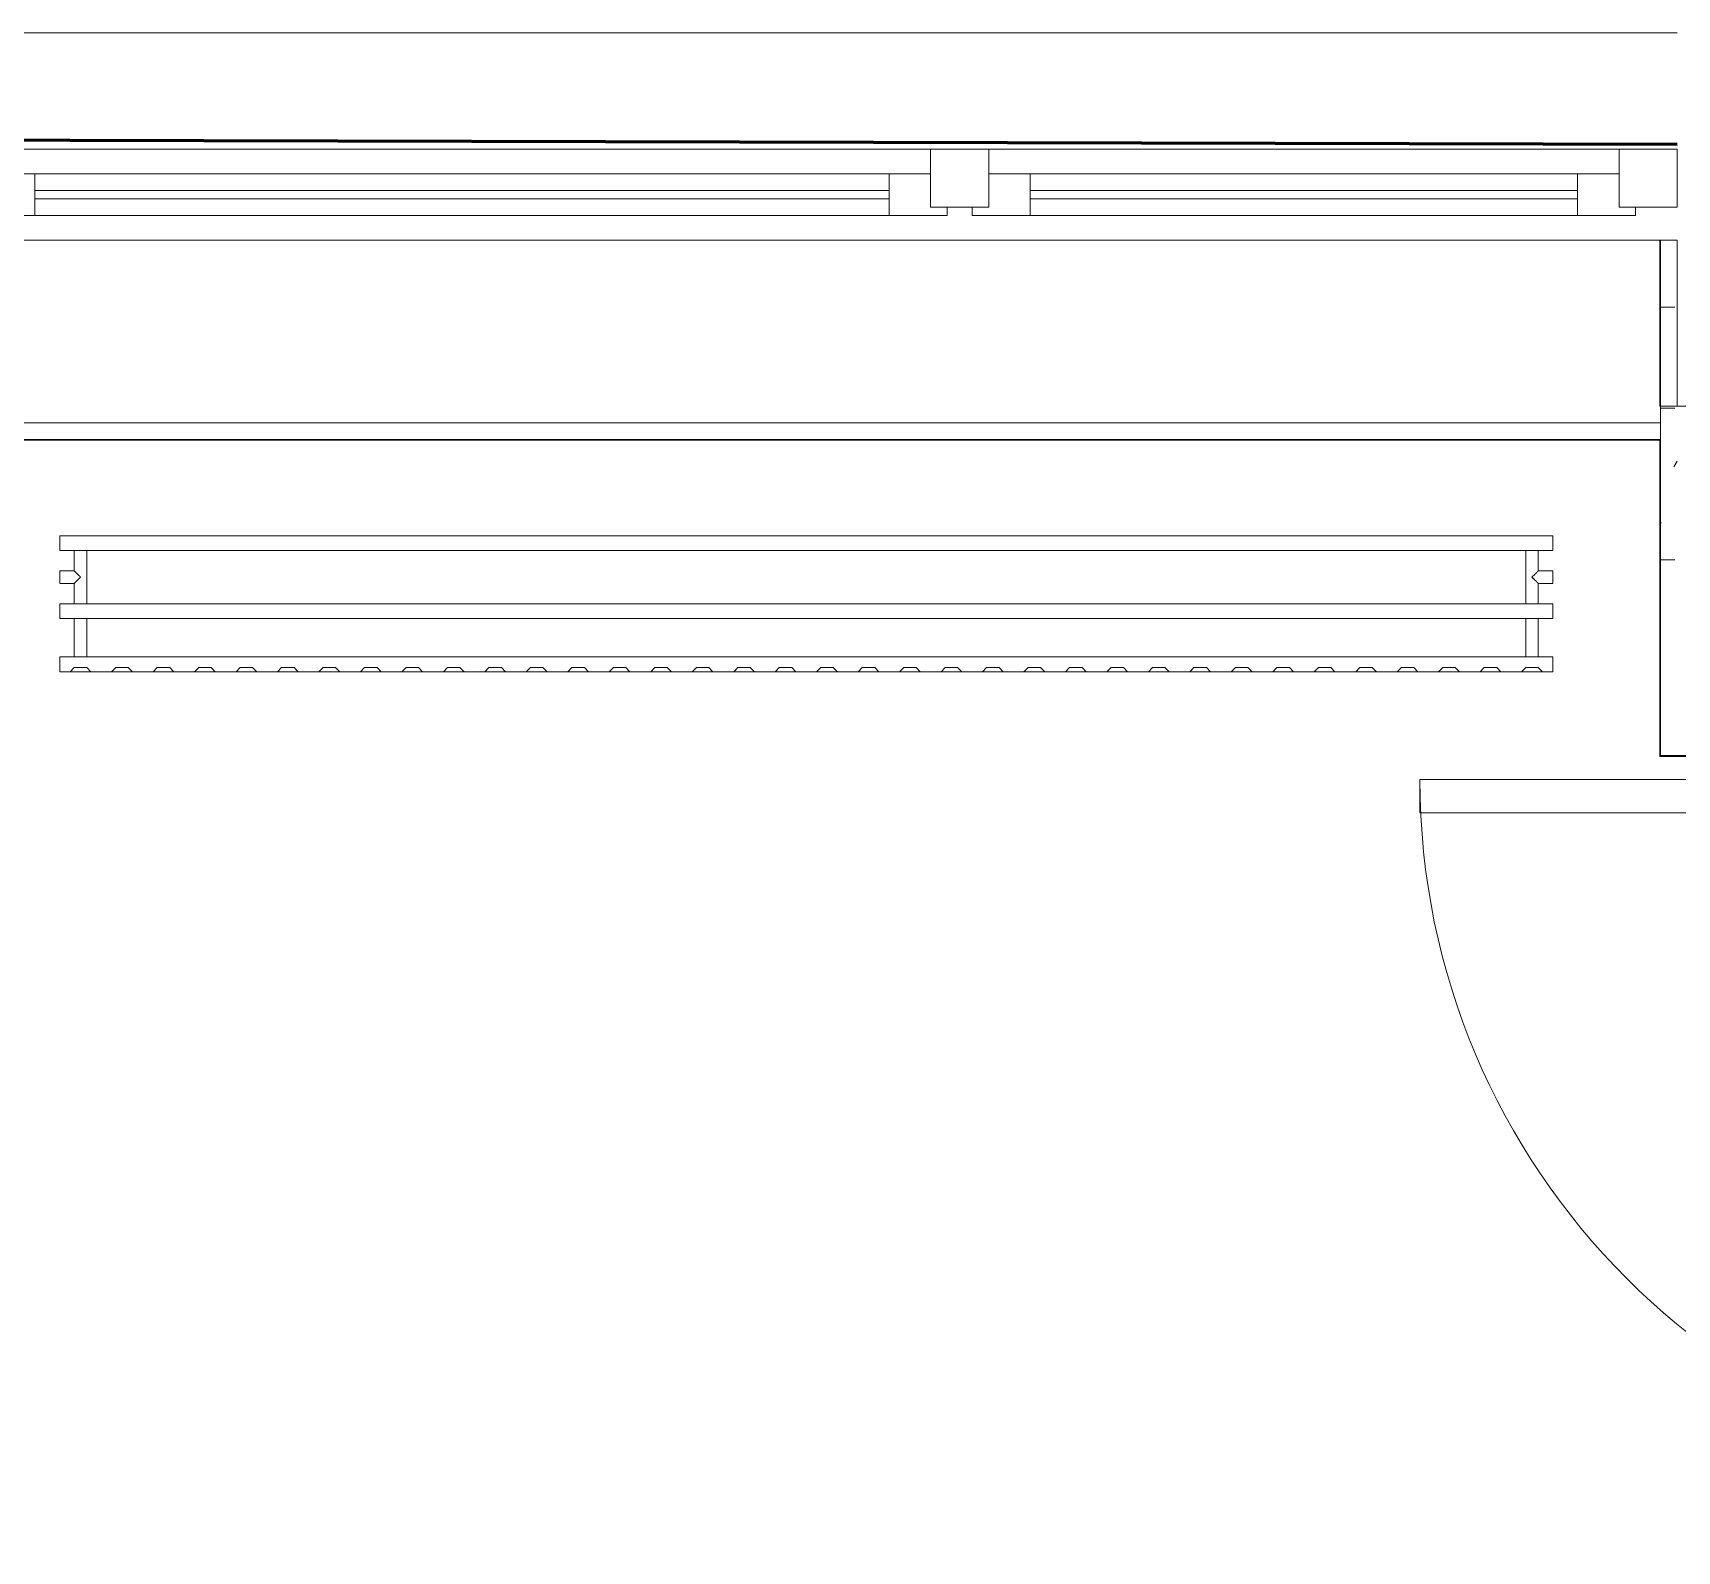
# Model space of a CAD drawing. Header units: millimetres. Extents: x -1113 to 415037, y -3642 to 28069.
# Drawn here: x 48942 to 50925, y 25384 to 27214 of the extents above; entities that cross this region are included whole.
import ezdxf

# ---------------------------------------------------------------- set-up
doc = ezdxf.new("R2010")
doc.units = ezdxf.units.MM
for name, color, linetype, lineweight in [('0) Стена 3.93м', 3, 'Continuous', 60), ('1) Окна 2.25м-', 6, 'Continuous', 60), ('A-DOOR-2', 7, 'Continuous', 5), ('A-DOOR-FRAM-2', 7, 'Continuous', 5), ('A-FLOR', 7, 'Continuous', 9), ('A-GLAZ', 7, 'Continuous', 9), ('A-GLAZ-1', 7, 'Continuous', 5), ('A-WALL', 7, 'Continuous', 5), ('I-WALL', 7, 'Continuous', 5)]:
    doc.layers.add(name, color=color, linetype=linetype, lineweight=lineweight)
for name, color, linetype, lineweight, true_color in [('A-DOOR-1', 7, 'Continuous', 5, 0xc0c0c0), ('A-DOOR-FRAM-1', 7, 'Continuous', 5, 0xc0c0c0), ('A-WALL-1', 9, 'Continuous', 5, 0x808080), ('A-WALL-FNSH-1', 9, 'Continuous', 5, 0x808080), ('M-EQPM-1', 7, 'Continuous', 9, 0xb2b2b2)]:
    doc.layers.add(name, color=color, linetype=linetype, lineweight=lineweight, true_color=true_color)
pattern_1 = [(0, (0, 0), (243.84, 60.96), [20.117, -162.763, 20.117, -162.763, -975.36]), (0, (0, 0), (243.84, 60.96), [-365.76, 20.117, -345.643, 20.117, -162.763, -426.72]), (0, (0, 0), (243.84, 60.96), [-914.4, 20.117, -101.803, 20.117, -284.683]), (120, (91.44, 30.48), (-174.71291, 180.691634), [20.117, -162.763, 20.117, -162.763, -975.36]), (120, (91.44, 30.48), (-174.71291, 180.691634), [-365.76, 20.117, -345.643, 20.117, -162.763, -426.72]), (120, (91.44, 30.48), (-174.71291, 180.691634), [-914.4, 20.117, -101.803, 20.117, -284.683]), (240, (121.92, 152.4), (-69.12709, -241.651634), [20.117, -162.763, 20.117, -162.763, -975.36]), (240, (121.92, 152.4), (-69.12709, -241.651634), [-365.76, 20.117, -345.643, 20.117, -162.763, -426.72]), (240, (121.92, 152.4), (-69.12709, -241.651634), [-914.4, 20.117, -101.803, 20.117, -284.683])]

# ---------------------------------------------------------------- blocks, each defined once
blk = doc.blocks.new('120_Окно_СКБ_2Ст - 120_Окно_СКБ_2Ст 2100х2400 _мал створка справа_-19092174-Объем проектирования 1 этажа')
at = {"layer": 'A-GLAZ'}
for p, q in [((-1050, -75), (-1050, -5)), ((-1050, -5), (-980, -5)), ((-980, -5), (-980, -75)), ((150, -75), (150, -5)), ((150, -5), (220, -5)), ((220, -5), (220, -75)), ((980, -75), (980, -5)), ((980, -5), (1050, -5)), ((1050, -5), (1050, -75)), ((150, -35), (-980, -35)), ((-980, -35), (-980, -75)), ((-930, -85), (-930, -35)), ((100, -85), (100, -35)), ((150, -75), (150, -35)), ((980, -35), (220, -35)), ((220, -35), (220, -75)), ((270, -85), (270, -35)), ((930, -85), (930, -35)), ((980, -75), (980, -35)), ((-980, -75), (-1050, -75)), ((-980, -75), (-1000, -75)), ((-1000, -75), (-1000, -85)), ((220, -75), (150, -75)), ((170, -75), (150, -75)), ((170, -85), (170, -75)), ((220, -75), (200, -75)), ((200, -75), (200, -85)), ((1050, -75), (980, -75)), ((1000, -75), (980, -75)), ((1000, -85), (1000, -75)), ((-1000, -85), (170, -85)), ((170, -85), (-1000, -85)), ((200, -85), (1000, -85)), ((1000, -85), (200, -85))]:
    blk.add_line(p, q, dxfattribs=at)
at = {"layer": 'A-GLAZ-1'}
for p, q in [((1050, -5), (-1050, -5)), ((-930, -55), (100, -55)), ((270, -55), (930, -55)), ((-1050, -75), (-1000, -75)), ((100, -65), (-930, -65)), ((170, -75), (200, -75)), ((930, -65), (270, -65)), ((1000, -75), (1050, -75))]:
    blk.add_line(p, q, dxfattribs=at)
blk = doc.blocks.new('110_Дверь_СКБ_1Ст_Внутренняя1 - Д-26л 950х2100 EIW30-32941023-Объем проектирования 1 этажа')
at = {"layer": 'A-DOOR-2'}
h = blk.add_hatch(dxfattribs=at)
h.set_pattern_fill('FP_33', color=256, style=0, pattern_type=2)
h.set_pattern_definition([(135, (1826.41, 164.685), (-14.14214, -14.14214), []), (225, (1826.41, 164.685), (14.14214, -14.14214), [])])
h.paths.add_polyline_path([(462.5, 100), (462.5, -100), (487.5, -100), (487.5, 100), (479.8, 100)])
at = {"layer": 'A-DOOR-FRAM-2'}
h = blk.add_hatch(dxfattribs=at)
h.set_pattern_fill('FP_34', color=256, style=0, pattern_type=2)
h.set_pattern_definition([(45, (-296.384, 164.685), (-14.1421, 14.1421), []), (135, (-296.384, 164.685), (-14.1421, -14.1421), [])])
h.paths.add_polyline_path([(-462.5, 100), (-462.5, -100), (-437.5, -100), (-437.5, 100), (-446.3, 100)])
at = {"layer": 'A-DOOR-1'}
for p, q in [((437.5, 950), (397.5, 950)), ((397.5, 950), (397.5, 100)), ((437.5, 100), (437.5, 950)), ((397.5, 100), (437.5, 100))]:
    blk.add_line(p, q, dxfattribs=at)
blk.add_arc((437.5, 100), 850, 90, 180, dxfattribs=at)
at = {"layer": 'A-DOOR-FRAM-1'}
for p, q in [((-422.5, 108), (-492.5, 108)), ((-492.5, 108), (-492.5, 100)), ((-492.5, 100), (-422.5, 100)), ((-437.5, 100), (-462.5, 100)), ((-462.5, 100), (-462.5, -100)), ((-412.5, 100), (-437.5, 100)), ((-437.5, 100), (-437.5, 20)), ((-437.5, -100), (-437.5, 100)), ((-422.5, 100), (-437.5, 100)), ((-437.5, 100), (-437.5, 99)), ((-422.5, 100), (-422.5, 108)), ((-422.5, 99), (-422.5, 100)), ((-412.5, 60), (-412.5, 100)), ((437.5, 100), (437.5, 60)), ((462.5, 100), (437.5, 100)), ((517.5, 108), (447.5, 108)), ((447.5, 108), (447.5, 100)), ((462.5, 100), (447.5, 100)), ((447.5, 100), (447.5, 99)), ((447.5, 100), (517.5, 100)), ((462.5, 20), (462.5, 100)), ((487.5, 100), (462.5, 100)), ((462.5, 100), (462.5, -100)), ((462.5, 99), (462.5, 100)), ((487.5, -100), (487.5, 100)), ((517.5, 100), (517.5, 108)), ((-437.5, 99), (-422.5, 99)), ((447.5, 99), (462.5, 99)), ((-402.5, 60), (-412.5, 60)), ((-402.5, 20), (-402.5, 60)), ((437.5, 60), (427.5, 60)), ((427.5, 60), (427.5, 20)), ((-437.5, 20), (-402.5, 20)), ((-422.5, 20), (-437.5, 20)), ((-437.5, 20), (-437.5, -100)), ((-422.5, -100), (-422.5, 20)), ((427.5, 20), (462.5, 20)), ((462.5, 20), (447.5, 20)), ((447.5, 20), (447.5, -100)), ((462.5, -100), (462.5, 20)), ((-422.5, -100), (-492.5, -100)), ((-492.5, -100), (-492.5, -108)), ((-492.5, -108), (-422.5, -108)), ((-462.5, -100), (-437.5, -100)), ((-437.5, -100), (-422.5, -100)), ((-422.5, -108), (-422.5, -100)), ((447.5, -100), (462.5, -100)), ((517.5, -100), (447.5, -100)), ((447.5, -100), (447.5, -108)), ((447.5, -108), (517.5, -108)), ((462.5, -100), (487.5, -100)), ((517.5, -108), (517.5, -100))]:
    blk.add_line(p, q, dxfattribs=at)
blk = doc.blocks.new('radiator_prado_classic_z_tip_30_po exemplyaru - Classic Z Тип 30-500-V247-Объем проектирования 1 этажа')
at = {"layer": 'M-EQPM-1'}
for p, q in [((0, 228), (0, 210)), ((1800, 228), (0, 228)), ((0, 210), (0, 228)), ((0, 228), (12.5, 228)), ((12.5, 228), (37.5, 228)), ((37.5, 228), (12.5, 228)), ((12.5, 228), (37.5, 228)), ((12.5, 228), (17.5, 223)), ((12.5, 228), (17.5, 223)), ((32.5, 223), (17.5, 223)), ((17.5, 223), (32.5, 223)), ((32.5, 223), (37.5, 228)), ((37.5, 228), (32.5, 223)), ((37.5, 228), (62.5, 228)), ((62.5, 228), (87.5, 228)), ((87.5, 228), (62.5, 228)), ((62.5, 228), (87.5, 228)), ((62.5, 228), (67.5, 223)), ((62.5, 228), (67.5, 223)), ((82.5, 223), (67.5, 223)), ((67.5, 223), (82.5, 223)), ((82.5, 223), (87.5, 228)), ((87.5, 228), (82.5, 223)), ((87.5, 228), (112.5, 228)), ((112.5, 228), (137.5, 228)), ((137.5, 228), (112.5, 228)), ((112.5, 228), (137.5, 228)), ((112.5, 228), (117.5, 223)), ((112.5, 228), (117.5, 223)), ((132.5, 223), (117.5, 223)), ((117.5, 223), (132.5, 223)), ((132.5, 223), (137.5, 228)), ((137.5, 228), (132.5, 223)), ((137.5, 228), (162.5, 228)), ((162.5, 228), (187.5, 228)), ((187.5, 228), (162.5, 228)), ((162.5, 228), (187.5, 228)), ((162.5, 228), (167.5, 223)), ((162.5, 228), (167.5, 223)), ((182.5, 223), (167.5, 223)), ((167.5, 223), (182.5, 223)), ((182.5, 223), (187.5, 228)), ((187.5, 228), (182.5, 223)), ((187.5, 228), (212.5, 228)), ((212.5, 228), (237.5, 228)), ((237.5, 228), (212.5, 228)), ((212.5, 228), (237.5, 228)), ((212.5, 228), (217.5, 223)), ((212.5, 228), (217.5, 223)), ((232.5, 223), (217.5, 223)), ((217.5, 223), (232.5, 223)), ((232.5, 223), (237.5, 228)), ((237.5, 228), (232.5, 223)), ((237.5, 228), (262.5, 228)), ((262.5, 228), (287.5, 228)), ((287.5, 228), (262.5, 228)), ((262.5, 228), (287.5, 228)), ((262.5, 228), (267.5, 223)), ((262.5, 228), (267.5, 223)), ((282.5, 223), (267.5, 223)), ((267.5, 223), (282.5, 223)), ((282.5, 223), (287.5, 228)), ((287.5, 228), (282.5, 223)), ((287.5, 228), (312.5, 228)), ((312.5, 228), (337.5, 228)), ((337.5, 228), (312.5, 228)), ((312.5, 228), (337.5, 228)), ((312.5, 228), (317.5, 223)), ((312.5, 228), (317.5, 223)), ((332.5, 223), (317.5, 223)), ((317.5, 223), (332.5, 223)), ((332.5, 223), (337.5, 228)), ((337.5, 228), (332.5, 223)), ((337.5, 228), (362.5, 228)), ((362.5, 228), (387.5, 228)), ((387.5, 228), (362.5, 228)), ((362.5, 228), (387.5, 228)), ((362.5, 228), (367.5, 223)), ((362.5, 228), (367.5, 223)), ((382.5, 223), (367.5, 223)), ((367.5, 223), (382.5, 223)), ((382.5, 223), (387.5, 228)), ((387.5, 228), (382.5, 223)), ((387.5, 228), (412.5, 228)), ((412.5, 228), (437.5, 228)), ((437.5, 228), (412.5, 228)), ((412.5, 228), (437.5, 228)), ((412.5, 228), (417.5, 223)), ((412.5, 228), (417.5, 223)), ((432.5, 223), (417.5, 223)), ((417.5, 223), (432.5, 223)), ((432.5, 223), (437.5, 228)), ((437.5, 228), (432.5, 223)), ((437.5, 228), (462.5, 228)), ((462.5, 228), (487.5, 228)), ((487.5, 228), (462.5, 228)), ((462.5, 228), (487.5, 228)), ((462.5, 228), (467.5, 223)), ((462.5, 228), (467.5, 223)), ((482.5, 223), (467.5, 223)), ((467.5, 223), (482.5, 223)), ((482.5, 223), (487.5, 228)), ((487.5, 228), (482.5, 223)), ((487.8, 228), (512.5, 228)), ((512.5, 228), (537.5, 228)), ((537.5, 228), (512.5, 228)), ((512.5, 228), (537.5, 228)), ((512.5, 228), (517.5, 223)), ((512.5, 228), (517.5, 223)), ((532.5, 223), (517.5, 223)), ((517.5, 223), (532.5, 223)), ((532.5, 223), (537.5, 228)), ((537.5, 228), (532.5, 223)), ((537.5, 228), (562.5, 228)), ((562.5, 228), (587.5, 228)), ((587.5, 228), (562.5, 228)), ((562.5, 228), (587.5, 228)), ((562.5, 228), (567.5, 223)), ((562.5, 228), (567.5, 223)), ((582.5, 223), (567.5, 223)), ((567.5, 223), (582.5, 223)), ((582.5, 223), (587.5, 228)), ((587.5, 228), (582.5, 223)), ((587.5, 228), (612.5, 228)), ((612.5, 228), (637.5, 228)), ((637.5, 228), (612.5, 228)), ((612.5, 228), (637.5, 228)), ((612.5, 228), (617.5, 223)), ((612.5, 228), (617.5, 223)), ((632.5, 223), (617.5, 223)), ((617.5, 223), (632.5, 223)), ((632.5, 223), (637.5, 228)), ((637.5, 228), (632.5, 223)), ((637.5, 228), (662.5, 228)), ((662.5, 228), (687.5, 228)), ((687.5, 228), (662.5, 228)), ((662.5, 228), (687.5, 228)), ((662.5, 228), (667.5, 223)), ((662.5, 228), (667.5, 223)), ((682.5, 223), (667.5, 223)), ((667.5, 223), (682.5, 223)), ((682.5, 223), (687.5, 228)), ((687.5, 228), (682.5, 223)), ((687.5, 228), (712.5, 228)), ((712.5, 228), (737.5, 228)), ((737.5, 228), (712.5, 228)), ((712.5, 228), (737.5, 228)), ((712.5, 228), (717.5, 223)), ((712.5, 228), (717.5, 223)), ((732.5, 223), (717.5, 223)), ((717.5, 223), (732.5, 223)), ((732.5, 223), (737.5, 228)), ((737.5, 228), (732.5, 223)), ((737.5, 228), (762.5, 228)), ((762.5, 228), (787.5, 228)), ((787.5, 228), (762.5, 228)), ((762.5, 228), (787.5, 228)), ((762.5, 228), (767.5, 223)), ((762.5, 228), (767.5, 223)), ((782.5, 223), (767.5, 223)), ((767.5, 223), (782.5, 223)), ((782.5, 223), (787.5, 228)), ((787.5, 228), (782.5, 223)), ((787.5, 228), (812.5, 228)), ((812.5, 228), (837.5, 228)), ((837.5, 228), (812.5, 228)), ((812.5, 228), (837.5, 228)), ((812.5, 228), (817.5, 223)), ((812.5, 228), (817.5, 223)), ((832.5, 223), (817.5, 223)), ((817.5, 223), (832.5, 223)), ((832.5, 223), (837.5, 228)), ((837.5, 228), (832.5, 223)), ((837.5, 228), (862.5, 228)), ((862.5, 228), (887.5, 228)), ((887.5, 228), (862.5, 228)), ((862.5, 228), (887.5, 228)), ((862.5, 228), (867.5, 223)), ((862.5, 228), (867.5, 223)), ((882.5, 223), (867.5, 223)), ((867.5, 223), (882.5, 223)), ((882.5, 223), (887.5, 228)), ((887.5, 228), (882.5, 223)), ((887.5, 228), (912.5, 228)), ((912.5, 228), (937.5, 228)), ((937.5, 228), (912.5, 228)), ((912.5, 228), (937.5, 228)), ((912.5, 228), (917.5, 223)), ((912.5, 228), (917.5, 223)), ((932.5, 223), (917.5, 223)), ((917.5, 223), (932.5, 223)), ((932.5, 223), (937.5, 228)), ((937.5, 228), (932.5, 223)), ((937.5, 228), (962.5, 228)), ((962.5, 228), (987.5, 228)), ((987.5, 228), (962.5, 228)), ((962.5, 228), (987.5, 228)), ((962.5, 228), (967.5, 223)), ((962.5, 228), (967.5, 223)), ((982.5, 223), (967.5, 223)), ((967.5, 223), (982.5, 223)), ((982.5, 223), (987.5, 228)), ((987.5, 228), (982.5, 223)), ((987.5, 228), (1012.5, 228)), ((1012.5, 228), (1037.5, 228)), ((1037.5, 228), (1012.5, 228)), ((1012.5, 228), (1037.5, 228)), ((1012.5, 228), (1017.5, 223)), ((1012.5, 228), (1017.5, 223)), ((1032.5, 223), (1017.5, 223)), ((1017.5, 223), (1032.5, 223)), ((1032.5, 223), (1037.5, 228)), ((1037.5, 228), (1032.5, 223)), ((1037.5, 228), (1062.5, 228)), ((1062.5, 228), (1087.5, 228)), ((1087.5, 228), (1062.5, 228)), ((1062.5, 228), (1087.5, 228)), ((1062.5, 228), (1067.5, 223)), ((1062.5, 228), (1067.5, 223)), ((1082.5, 223), (1067.5, 223)), ((1067.5, 223), (1082.5, 223)), ((1082.5, 223), (1087.5, 228)), ((1087.5, 228), (1082.5, 223)), ((1087.5, 228), (1112.5, 228)), ((1112.5, 228), (1137.5, 228)), ((1137.5, 228), (1112.5, 228)), ((1112.5, 228), (1137.5, 228)), ((1112.5, 228), (1117.5, 223)), ((1112.5, 228), (1117.5, 223)), ((1132.5, 223), (1117.5, 223)), ((1117.5, 223), (1132.5, 223)), ((1132.5, 223), (1137.5, 228)), ((1137.5, 228), (1132.5, 223)), ((1137.5, 228), (1162.5, 228)), ((1162.5, 228), (1187.5, 228)), ((1187.5, 228), (1162.5, 228)), ((1162.5, 228), (1187.5, 228)), ((1162.5, 228), (1167.5, 223)), ((1162.5, 228), (1167.5, 223)), ((1182.5, 223), (1167.5, 223)), ((1167.5, 223), (1182.5, 223)), ((1182.5, 223), (1187.5, 228)), ((1187.5, 228), (1182.5, 223)), ((1187.5, 228), (1212.5, 228)), ((1212.5, 228), (1237.5, 228)), ((1237.5, 228), (1212.5, 228)), ((1212.5, 228), (1237.5, 228)), ((1212.5, 228), (1217.5, 223)), ((1212.5, 228), (1217.5, 223)), ((1232.5, 223), (1217.5, 223)), ((1217.5, 223), (1232.5, 223)), ((1232.5, 223), (1237.5, 228)), ((1237.5, 228), (1232.5, 223)), ((1237.5, 228), (1262.5, 228)), ((1262.5, 228), (1287.5, 228)), ((1287.5, 228), (1262.5, 228)), ((1262.5, 228), (1287.5, 228)), ((1262.5, 228), (1267.5, 223)), ((1262.5, 228), (1267.5, 223)), ((1282.5, 223), (1267.5, 223)), ((1267.5, 223), (1282.5, 223)), ((1282.5, 223), (1287.5, 228)), ((1287.5, 228), (1282.5, 223)), ((1287.5, 228), (1312.5, 228)), ((1312.5, 228), (1337.5, 228)), ((1337.5, 228), (1312.5, 228)), ((1312.5, 228), (1337.5, 228)), ((1312.5, 228), (1317.5, 223)), ((1312.5, 228), (1317.5, 223)), ((1332.5, 223), (1317.5, 223)), ((1317.5, 223), (1332.5, 223)), ((1332.5, 223), (1337.5, 228)), ((1337.5, 228), (1332.5, 223)), ((1337.5, 228), (1362.5, 228)), ((1362.5, 228), (1387.5, 228)), ((1387.5, 228), (1362.5, 228)), ((1362.5, 228), (1387.5, 228)), ((1362.5, 228), (1367.5, 223)), ((1362.5, 228), (1367.5, 223)), ((1382.5, 223), (1367.5, 223)), ((1367.5, 223), (1382.5, 223)), ((1382.5, 223), (1387.5, 228)), ((1387.5, 228), (1382.5, 223)), ((1387.5, 228), (1412.5, 228)), ((1412.5, 228), (1437.5, 228)), ((1437.5, 228), (1412.5, 228)), ((1412.5, 228), (1437.5, 228)), ((1412.5, 228), (1417.5, 223)), ((1412.5, 228), (1417.5, 223)), ((1432.5, 223), (1417.5, 223)), ((1417.5, 223), (1432.5, 223)), ((1432.5, 223), (1437.5, 228)), ((1437.5, 228), (1432.5, 223)), ((1437.5, 228), (1462.5, 228)), ((1462.5, 228), (1487.5, 228)), ((1487.5, 228), (1462.5, 228)), ((1462.5, 228), (1487.5, 228)), ((1462.5, 228), (1467.5, 223)), ((1462.5, 228), (1467.5, 223)), ((1482.5, 223), (1467.5, 223)), ((1467.5, 223), (1482.5, 223)), ((1482.5, 223), (1487.5, 228)), ((1487.5, 228), (1482.5, 223)), ((1487.5, 228), (1512.5, 228)), ((1512.5, 228), (1537.5, 228)), ((1537.5, 228), (1512.5, 228)), ((1512.5, 228), (1537.5, 228)), ((1512.5, 228), (1517.5, 223)), ((1512.5, 228), (1517.5, 223)), ((1532.5, 223), (1517.5, 223)), ((1517.5, 223), (1532.5, 223)), ((1532.5, 223), (1537.5, 228)), ((1537.5, 228), (1532.5, 223)), ((1537.5, 228), (1562.5, 228)), ((1562.5, 228), (1587.5, 228)), ((1587.5, 228), (1562.5, 228)), ((1562.5, 228), (1587.5, 228)), ((1562.5, 228), (1567.5, 223)), ((1562.5, 228), (1567.5, 223)), ((1582.5, 223), (1567.5, 223)), ((1567.5, 223), (1582.5, 223)), ((1582.5, 223), (1587.5, 228)), ((1587.5, 228), (1582.5, 223)), ((1587.5, 228), (1612.5, 228)), ((1612.5, 228), (1637.5, 228)), ((1637.5, 228), (1612.5, 228)), ((1612.5, 228), (1637.5, 228)), ((1612.5, 228), (1617.5, 223)), ((1612.5, 228), (1617.5, 223)), ((1632.5, 223), (1617.5, 223)), ((1617.5, 223), (1632.5, 223)), ((1632.5, 223), (1637.5, 228)), ((1637.5, 228), (1632.5, 223)), ((1637.5, 228), (1662.5, 228)), ((1662.5, 228), (1687.5, 228)), ((1687.5, 228), (1662.5, 228)), ((1662.5, 228), (1687.5, 228)), ((1662.5, 228), (1667.5, 223)), ((1662.5, 228), (1667.5, 223)), ((1682.5, 223), (1667.5, 223)), ((1667.5, 223), (1682.5, 223)), ((1682.5, 223), (1687.5, 228)), ((1687.5, 228), (1682.5, 223)), ((1687.5, 228), (1712.5, 228)), ((1712.5, 228), (1737.5, 228)), ((1737.5, 228), (1712.5, 228)), ((1712.5, 228), (1737.5, 228)), ((1712.5, 228), (1717.5, 223)), ((1712.5, 228), (1717.5, 223)), ((1732.5, 223), (1717.5, 223)), ((1717.5, 223), (1732.5, 223)), ((1732.5, 223), (1737.5, 228)), ((1737.5, 228), (1732.5, 223)), ((1737.5, 228), (1762.5, 228)), ((1762.5, 228), (1787.5, 228)), ((1787.5, 228), (1762.5, 228)), ((1762.5, 228), (1787.5, 228)), ((1762.5, 228), (1767.5, 223)), ((1762.5, 228), (1767.5, 223)), ((1782.5, 223), (1767.5, 223)), ((1767.5, 223), (1782.5, 223)), ((1782.5, 223), (1787.5, 228)), ((1787.5, 228), (1782.5, 223)), ((1787.5, 228), (1800, 228)), ((1800, 210), (1800, 228)), ((1800, 228), (1800, 210)), ((0, 210), (1800, 210)), ((17.8, 210), (0, 210)), ((17.5, 210), (17.5, 164)), ((17.5, 210), (17.5, 164)), ((17.8, 210), (17.5, 210)), ((17.5, 210), (17.8, 210)), ((17.8, 210), (17.5, 210)), ((17.5, 210), (32.5, 210)), ((32.2, 210), (17.8, 210)), ((17.8, 210), (32.2, 210)), ((32.2, 210), (17.8, 210)), ((32.5, 210), (32.2, 210)), ((32.2, 210), (32.5, 210)), ((32.5, 210), (32.2, 210)), ((1767.8, 210), (32.2, 210)), ((32.5, 164), (32.5, 210)), ((32.5, 164), (32.5, 210)), ((1767.5, 210), (1767.5, 164)), ((1767.5, 210), (1767.5, 164)), ((1767.8, 210), (1767.5, 210)), ((1767.5, 210), (1782.5, 210)), ((1767.8, 210), (1767.5, 210)), ((1767.5, 210), (1767.8, 210)), ((1776.9, 210), (1767.8, 210)), ((1776.9, 210), (1767.8, 210)), ((1767.8, 210), (1776.9, 210)), ((1777.2, 210), (1776.9, 210)), ((1777.2, 210), (1776.9, 210)), ((1776.9, 210), (1777.2, 210)), ((1782.2, 210), (1777.2, 210)), ((1782.2, 210), (1777.2, 210)), ((1777.2, 210), (1782.2, 210)), ((1782.5, 210), (1782.2, 210)), ((1782.5, 210), (1782.2, 210)), ((1782.2, 210), (1782.5, 210)), ((1800, 210), (1782.2, 210)), ((1782.5, 164), (1782.5, 210)), ((1782.5, 164), (1782.5, 210)), ((1800, 164), (0, 164)), ((0, 164), (0, 146)), ((0, 146), (0, 164)), ((0, 164), (17.8, 164)), ((17.8, 164), (17.5, 164)), ((17.5, 164), (17.8, 164)), ((17.8, 164), (17.5, 164)), ((17.5, 164), (32.5, 164)), ((32.2, 164), (17.8, 164)), ((17.8, 164), (32.2, 164)), ((32.2, 164), (17.8, 164)), ((32.5, 164), (32.2, 164)), ((32.2, 164), (32.5, 164)), ((32.5, 164), (32.2, 164)), ((32.2, 164), (1767.8, 164)), ((1767.8, 164), (1767.5, 164)), ((1767.5, 164), (1782.5, 164)), ((1767.8, 164), (1767.5, 164)), ((1767.5, 164), (1767.8, 164)), ((1782.2, 164), (1767.8, 164)), ((1782.2, 164), (1767.8, 164)), ((1767.8, 164), (1782.2, 164)), ((1782.5, 164), (1782.2, 164)), ((1782.5, 164), (1782.2, 164)), ((1782.2, 164), (1782.5, 164)), ((1782.2, 164), (1800, 164)), ((1800, 146), (1800, 164)), ((1800, 164), (1800, 146)), ((0, 146), (1800, 146)), ((18.5, 146), (0, 146)), ((17.5, 146), (17.5, 121.5)), ((17.5, 146), (17.5, 121.5)), ((17.5, 146), (18.5, 146)), ((18.5, 146), (17.5, 146)), ((17.5, 146), (18.5, 146)), ((32.5, 146), (17.5, 146)), ((18.5, 146), (32.2, 146)), ((32.2, 146), (18.5, 146)), ((18.5, 146), (32.2, 146)), ((32.2, 146), (32.5, 146)), ((32.5, 146), (32.2, 146)), ((32.2, 146), (32.5, 146)), ((1767.8, 146), (32.2, 146)), ((32.5, 82), (32.5, 146)), ((32.5, 82), (32.5, 146)), ((1767.5, 146), (1767.5, 82)), ((1767.5, 146), (1767.5, 82)), ((1767.5, 146), (1767.8, 146)), ((1782.5, 146), (1767.5, 146)), ((1767.5, 146), (1767.8, 146)), ((1767.8, 146), (1767.5, 146)), ((1767.8, 146), (1776.9, 146)), ((1767.8, 146), (1776.9, 146)), ((1776.9, 146), (1767.8, 146)), ((1776.9, 146), (1777.2, 146)), ((1776.9, 146), (1777.2, 146)), ((1777.2, 146), (1776.9, 146)), ((1777.2, 146), (1781.5, 146)), ((1777.2, 146), (1781.5, 146)), ((1781.5, 146), (1777.2, 146)), ((1781.5, 146), (1782.5, 146)), ((1781.5, 146), (1782.5, 146)), ((1782.5, 146), (1781.5, 146)), ((1800, 146), (1781.5, 146)), ((1782.5, 121.5), (1782.5, 146)), ((1782.5, 121.5), (1782.5, 146)), ((17.5, 121.5), (0, 121.5)), ((17.5, 121.5), (0, 121.5)), ((0, 121.5), (0, 120.5)), ((0, 106.5), (0, 121.5)), ((0, 120.5), (0, 107.5)), ((0, 120.5), (0, 119.3)), ((0, 114), (0, 120.5)), ((0, 120.5), (0, 120.5)), ((0, 119.3), (0, 117.8)), ((1800, 121.5), (1782.5, 121.5)), ((1800, 121.5), (1782.5, 121.5)), ((1800, 121.5), (1800, 106.5)), ((1800, 120.5), (1800, 121.5)), ((1800, 121.5), (1800, 120.5)), ((1800, 120.5), (1800, 121.5)), ((1800, 107.5), (1800, 120.5)), ((1800, 120.5), (1800, 107.5)), ((1800, 107.5), (1800, 120.5)), ((0, 117.8), (0, 114)), ((0, 114), (0, 110.3)), ((0, 107.5), (0, 114)), ((0, 110.3), (0, 108.7)), ((0, 108.7), (0, 107.5)), ((0, 107.5), (0, 106.5)), ((0, 107.5), (0, 107.5)), ((0, 106.5), (17.5, 106.5)), ((0, 106.5), (17.5, 106.5)), ((17.5, 106.5), (17.5, 82)), ((17.5, 106.5), (17.5, 82)), ((1782.5, 82), (1782.5, 106.5)), ((1782.5, 106.5), (1800, 106.5)), ((1782.5, 82), (1782.5, 106.5)), ((1782.5, 106.5), (1800, 106.5)), ((1800, 106.5), (1800, 107.5)), ((1800, 107.5), (1800, 106.5)), ((1800, 106.5), (1800, 107.5)), ((1800, 82), (0, 82)), ((0, 82), (0, 64)), ((0, 64), (0, 82)), ((0, 82), (18.5, 82)), ((18.5, 82), (17.5, 82)), ((17.5, 82), (18.5, 82)), ((18.5, 82), (17.5, 82)), ((17.5, 82), (32.5, 82)), ((32.2, 82), (18.5, 82)), ((18.5, 82), (32.2, 82)), ((32.2, 82), (18.5, 82)), ((32.5, 82), (32.2, 82)), ((32.2, 82), (32.5, 82)), ((32.5, 82), (32.2, 82)), ((32.2, 82), (1767.8, 82)), ((1767.8, 82), (1767.5, 82)), ((1767.5, 82), (1782.5, 82)), ((1767.8, 82), (1767.5, 82)), ((1767.5, 82), (1767.8, 82)), ((1776.9, 82), (1767.8, 82)), ((1776.9, 82), (1767.8, 82)), ((1767.8, 82), (1776.9, 82)), ((1777.2, 82), (1776.9, 82)), ((1777.2, 82), (1776.9, 82)), ((1776.9, 82), (1777.2, 82)), ((1781.5, 82), (1777.2, 82)), ((1781.5, 82), (1777.2, 82)), ((1777.2, 82), (1781.5, 82)), ((1782.5, 82), (1781.5, 82)), ((1782.5, 82), (1781.5, 82)), ((1781.5, 82), (1782.5, 82)), ((1781.5, 82), (1800, 82)), ((1800, 64), (1800, 82)), ((1800, 82), (1800, 64)), ((1800, 64), (0, 64)), ((0, 64), (1800, 64))]:
    blk.add_line(p, q, dxfattribs=at)
for points, knots in [([(18.5, 120.5), (18.4, 120.6), (18.3, 120.7), (18.1, 120.9), (17.9, 121.1), (17.8, 121.2), (17.7, 121.3), (17.5, 121.5), (17.5, 121.5), (17.5, 121.5)], [0.7142857, 0.7142857, 0.7142857, 0.7142857, 0.75, 0.7857143, 0.8214286, 0.8571429, 0.8928571, 0.9285714, 1, 1, 1, 1]), ([(17.5, 121.5), (17.5, 121.5), (17.5, 121.5), (17.7, 121.3), (17.8, 121.2), (17.9, 121.1), (18.1, 120.9), (18.3, 120.7), (18.4, 120.6), (18.5, 120.5)], [0, 0, 0, 0, 0.0714286, 0.1071429, 0.1428571, 0.1785714, 0.2142857, 0.25, 0.2857143, 0.2857143, 0.2857143, 0.2857143]), ([(17.5, 121.5), (17.5, 121.5), (17.5, 121.5), (17.7, 121.3), (17.8, 121.2), (17.9, 121.1), (18.1, 120.9), (18.3, 120.7), (18.4, 120.6), (18.5, 120.5)], [0, 0, 0, 0, 0.0714286, 0.1071429, 0.1428571, 0.1785714, 0.2142857, 0.25, 0.2857143, 0.2857143, 0.2857143, 0.2857143]), ([(25, 114), (24.5, 114.5), (23.6, 115.4), (22.4, 116.6), (21.6, 117.4), (21.1, 117.9), (20.8, 118.2), (20.5, 118.5), (20.2, 118.8), (19.8, 119.1), (19.6, 119.4), (19.3, 119.7), (19, 120), (18.7, 120.3), (18.5, 120.5), (18.3, 120.7), (18.1, 120.9), (17.9, 121.1), (17.8, 121.2), (17.7, 121.3), (17.5, 121.5), (17.5, 121.5), (17.5, 121.5)], [0, 0, 0, 0, 0.142857, 0.285714, 0.357143, 0.392857, 0.428571, 0.464286, 0.5, 0.535714, 0.571429, 0.607143, 0.642857, 0.678571, 0.714286, 0.75, 0.785714, 0.821429, 0.857143, 0.892857, 0.928571, 1, 1, 1, 1]), ([(22.1, 116.9), (21.9, 117.1), (21.6, 117.4), (21.1, 117.9), (20.8, 118.2), (20.5, 118.5), (20.2, 118.8), (19.9, 119.2), (19.7, 119.3), (19.6, 119.4)], [0.2857143, 0.2857143, 0.2857143, 0.2857143, 0.3571429, 0.3928571, 0.4285714, 0.4642857, 0.5, 0.5357143, 0.5714286, 0.5714286, 0.5714286, 0.5714286]), ([(19.6, 119.4), (19.7, 119.3), (19.9, 119.2), (20.3, 118.7), (20.7, 118.3), (21.1, 117.9), (21.6, 117.4), (21.9, 117.1), (22.1, 116.9)], [0.4285714, 0.4285714, 0.4285714, 0.4285714, 0.4642857, 0.5, 0.5714286, 0.6071429, 0.6428571, 0.7142857, 0.7142857, 0.7142857, 0.7142857]), ([(19.6, 119.4), (19.7, 119.3), (19.8, 119.1), (20.3, 118.7), (20.7, 118.3), (21.1, 117.9), (21.6, 117.4), (21.9, 117.1), (22.1, 116.9)], [0.4285714, 0.4285714, 0.4285714, 0.4285714, 0.4642857, 0.5, 0.5714286, 0.6071429, 0.6428571, 0.7142857, 0.7142857, 0.7142857, 0.7142857]), ([(1775, 114), (1775.5, 114.5), (1776.4, 115.4), (1777.6, 116.6), (1778.4, 117.4), (1778.9, 117.9), (1779.2, 118.2), (1779.5, 118.5), (1779.8, 118.8), (1780.1, 119.2), (1780.4, 119.4), (1780.7, 119.7), (1781, 120), (1781.3, 120.3), (1781.5, 120.5), (1781.7, 120.7), (1781.9, 120.9), (1782.1, 121.1), (1782.2, 121.2), (1782.3, 121.3), (1782.5, 121.5), (1782.5, 121.5), (1782.5, 121.5)], [0, 0, 0, 0, 0.142857, 0.285714, 0.357143, 0.392857, 0.428571, 0.464286, 0.5, 0.535714, 0.571429, 0.607143, 0.642857, 0.678571, 0.714286, 0.75, 0.785714, 0.821429, 0.857143, 0.892857, 0.928571, 1, 1, 1, 1]), ([(1780.4, 119.4), (1780.3, 119.3), (1780.1, 119.2), (1779.7, 118.7), (1779.3, 118.3), (1778.9, 117.9), (1778.4, 117.4), (1778.1, 117.1), (1777.9, 116.9)], [0.4285714, 0.4285714, 0.4285714, 0.4285714, 0.4642857, 0.5, 0.5714286, 0.6071429, 0.6428571, 0.7142857, 0.7142857, 0.7142857, 0.7142857]), ([(1777.9, 116.9), (1778.1, 117.1), (1778.4, 117.4), (1778.9, 117.9), (1779.2, 118.2), (1779.5, 118.5), (1779.8, 118.8), (1780.1, 119.2), (1780.3, 119.3), (1780.4, 119.4)], [0.2857143, 0.2857143, 0.2857143, 0.2857143, 0.3571429, 0.3928571, 0.4285714, 0.4642857, 0.5, 0.5357143, 0.5714286, 0.5714286, 0.5714286, 0.5714286]), ([(1780.4, 119.4), (1780.3, 119.3), (1780.1, 119.2), (1779.7, 118.7), (1779.4, 118.4), (1779.2, 118.2)], [0.4285714, 0.4285714, 0.4285714, 0.4285714, 0.4642857, 0.5, 0.5714286, 0.5714286, 0.5714286, 0.5714286]), ([(1782.5, 121.5), (1782.5, 121.5), (1782.5, 121.5), (1782.3, 121.3), (1782.2, 121.2), (1782.1, 121.1), (1781.9, 120.9), (1781.7, 120.7), (1781.6, 120.6), (1781.5, 120.5)], [0, 0, 0, 0, 0.0714286, 0.1071429, 0.1428571, 0.1785714, 0.2142857, 0.25, 0.2857143, 0.2857143, 0.2857143, 0.2857143]), ([(1782.5, 121.5), (1782.5, 121.5), (1782.5, 121.5), (1782.3, 121.3), (1782.2, 121.2), (1782.1, 121.1), (1781.9, 120.9), (1781.7, 120.7), (1781.6, 120.6), (1781.5, 120.5)], [0, 0, 0, 0, 0.0714286, 0.1071429, 0.1428571, 0.1785714, 0.2142857, 0.25, 0.2857143, 0.2857143, 0.2857143, 0.2857143]), ([(1781.5, 120.5), (1781.6, 120.6), (1781.7, 120.7), (1781.9, 120.9), (1782.1, 121.1), (1782.2, 121.2), (1782.3, 121.3), (1782.5, 121.5), (1782.5, 121.5), (1782.5, 121.5)], [0.7142857, 0.7142857, 0.7142857, 0.7142857, 0.75, 0.7857143, 0.8214286, 0.8571429, 0.8928571, 0.9285714, 1, 1, 1, 1]), ([(17.5, 106.5), (17.5, 106.5), (17.5, 106.5), (17.7, 106.7), (17.8, 106.8), (17.9, 106.9), (18.1, 107.1), (18.3, 107.3), (18.5, 107.5), (18.7, 107.7), (19, 108), (19.3, 108.3), (19.6, 108.6), (19.8, 108.9), (20.3, 109.3), (20.7, 109.7), (21.1, 110.1), (21.6, 110.6), (22.4, 111.4), (23.6, 112.6), (24.5, 113.5), (25, 114)], [0, 0, 0, 0, 0.071429, 0.107143, 0.142857, 0.178571, 0.214286, 0.25, 0.285714, 0.321429, 0.357143, 0.392857, 0.428571, 0.464286, 0.5, 0.571429, 0.607143, 0.642857, 0.714286, 0.857143, 1, 1, 1, 1]), ([(17.5, 106.5), (17.5, 106.5), (17.5, 106.5), (17.7, 106.7), (17.8, 106.8), (17.9, 106.9), (18.1, 107.1), (18.3, 107.3), (18.4, 107.4), (18.5, 107.5)], [0, 0, 0, 0, 0.0714286, 0.1071429, 0.1428571, 0.1785714, 0.2142857, 0.25, 0.2857143, 0.2857143, 0.2857143, 0.2857143]), ([(18.5, 107.5), (18.4, 107.4), (18.3, 107.3), (18.1, 107.1), (17.9, 106.9), (17.8, 106.8), (17.7, 106.7), (17.5, 106.5), (17.5, 106.5), (17.5, 106.5)], [0.7142857, 0.7142857, 0.7142857, 0.7142857, 0.75, 0.7857143, 0.8214286, 0.8571429, 0.8928571, 0.9285714, 1, 1, 1, 1]), ([(18.5, 107.5), (18.4, 107.4), (18.3, 107.3), (18.1, 107.1), (17.9, 106.9), (17.8, 106.8), (17.7, 106.7), (17.5, 106.5), (17.5, 106.5), (17.5, 106.5)], [0.7142857, 0.7142857, 0.7142857, 0.7142857, 0.75, 0.7857143, 0.8214286, 0.8571429, 0.8928571, 0.9285714, 1, 1, 1, 1]), ([(19.6, 108.6), (19.7, 108.7), (19.9, 108.8), (20.3, 109.3), (20.7, 109.7), (21.1, 110.1), (21.6, 110.6), (21.9, 110.9), (22.1, 111.1)], [0.4285714, 0.4285714, 0.4285714, 0.4285714, 0.4642857, 0.5, 0.5714286, 0.6071429, 0.6428571, 0.7142857, 0.7142857, 0.7142857, 0.7142857]), ([(22.1, 111.1), (21.9, 110.9), (21.6, 110.6), (21.1, 110.1), (20.8, 109.8), (20.5, 109.5), (20.2, 109.2), (19.9, 108.8), (19.7, 108.7), (19.6, 108.6)], [0.2857143, 0.2857143, 0.2857143, 0.2857143, 0.3571429, 0.3928571, 0.4285714, 0.4642857, 0.5, 0.5357143, 0.5714286, 0.5714286, 0.5714286, 0.5714286]), ([(22.1, 111.1), (21.9, 110.9), (21.6, 110.6), (21.1, 110.1), (20.8, 109.8), (20.5, 109.5), (20.2, 109.2), (19.8, 108.9), (19.7, 108.7), (19.6, 108.6)], [0.2857143, 0.2857143, 0.2857143, 0.2857143, 0.3571429, 0.3928571, 0.4285714, 0.4642857, 0.5, 0.5357143, 0.5714286, 0.5714286, 0.5714286, 0.5714286]), ([(1782.5, 106.5), (1782.5, 106.5), (1782.5, 106.5), (1782.3, 106.7), (1782.2, 106.8), (1782.1, 106.9), (1781.9, 107.1), (1781.7, 107.3), (1781.5, 107.5), (1781.3, 107.7), (1781, 108), (1780.7, 108.3), (1780.4, 108.6), (1780.1, 108.8), (1779.7, 109.3), (1779.3, 109.7), (1778.9, 110.1), (1778.4, 110.6), (1777.6, 111.4), (1776.4, 112.6), (1775.5, 113.5), (1775, 114)], [0, 0, 0, 0, 0.071429, 0.107143, 0.142857, 0.178571, 0.214286, 0.25, 0.285714, 0.321429, 0.357143, 0.392857, 0.428571, 0.464286, 0.5, 0.571429, 0.607143, 0.642857, 0.714286, 0.857143, 1, 1, 1, 1]), ([(1779.2, 118.2), (1779.1, 118.1), (1778.9, 117.9), (1778.4, 117.4), (1778.1, 117.1), (1777.9, 116.9)], [0.5714286, 0.5714286, 0.5714286, 0.5714286, 0.6071429, 0.6428571, 0.7142857, 0.7142857, 0.7142857, 0.7142857]), ([(1777.9, 111.1), (1778.1, 110.9), (1778.4, 110.6), (1778.9, 110.1), (1779.2, 109.8), (1779.5, 109.5), (1779.8, 109.2), (1780.1, 108.8), (1780.3, 108.7), (1780.4, 108.6)], [0.2857143, 0.2857143, 0.2857143, 0.2857143, 0.3571429, 0.3928571, 0.4285714, 0.4642857, 0.5, 0.5357143, 0.5714286, 0.5714286, 0.5714286, 0.5714286]), ([(1777.9, 111.1), (1778.1, 110.9), (1778.4, 110.6), (1778.9, 110.1), (1779.2, 109.8), (1779.5, 109.5), (1779.8, 109.2), (1780.1, 108.8), (1780.3, 108.7), (1780.4, 108.6)], [0.2857143, 0.2857143, 0.2857143, 0.2857143, 0.3571429, 0.3928571, 0.4285714, 0.4642857, 0.5, 0.5357143, 0.5714286, 0.5714286, 0.5714286, 0.5714286]), ([(1780.4, 108.6), (1780.3, 108.7), (1780.1, 108.8), (1779.7, 109.3), (1779.3, 109.7), (1778.9, 110.1), (1778.4, 110.6), (1778.1, 110.9), (1777.9, 111.1)], [0.4285714, 0.4285714, 0.4285714, 0.4285714, 0.4642857, 0.5, 0.5714286, 0.6071429, 0.6428571, 0.7142857, 0.7142857, 0.7142857, 0.7142857]), ([(1781.5, 107.5), (1781.6, 107.4), (1781.7, 107.3), (1781.9, 107.1), (1782.1, 106.9), (1782.2, 106.8), (1782.3, 106.7), (1782.5, 106.5), (1782.5, 106.5), (1782.5, 106.5)], [0.7142857, 0.7142857, 0.7142857, 0.7142857, 0.75, 0.7857143, 0.8214286, 0.8571429, 0.8928571, 0.9285714, 1, 1, 1, 1]), ([(1781.5, 107.5), (1781.6, 107.4), (1781.7, 107.3), (1781.9, 107.1), (1782.1, 106.9), (1782.2, 106.8), (1782.3, 106.7), (1782.5, 106.5), (1782.5, 106.5), (1782.5, 106.5)], [0.7142857, 0.7142857, 0.7142857, 0.7142857, 0.75, 0.7857143, 0.8214286, 0.8571429, 0.8928571, 0.9285714, 1, 1, 1, 1]), ([(1782.5, 106.5), (1782.5, 106.5), (1782.5, 106.5), (1782.3, 106.7), (1782.2, 106.8), (1782.1, 106.9), (1781.9, 107.1), (1781.7, 107.3), (1781.6, 107.4), (1781.5, 107.5)], [0, 0, 0, 0, 0.0714286, 0.1071429, 0.1428571, 0.1785714, 0.2142857, 0.25, 0.2857143, 0.2857143, 0.2857143, 0.2857143])]:
    blk.add_open_spline(points, degree=3, knots=knots, dxfattribs=at)
for points in [[(19.6, 119.4), (19.5, 119.5), (19.3, 119.7), (19, 120), (18.7, 120.3), (18.6, 120.4), (18.5, 120.5)], [(18.5, 120.5), (18.6, 120.4), (18.7, 120.3), (19, 120), (19.3, 119.7), (19.5, 119.5), (19.6, 119.4)], [(18.5, 120.5), (18.6, 120.4), (18.7, 120.3), (19, 120), (19.3, 119.7), (19.5, 119.5), (19.6, 119.4)], [(1781.5, 120.5), (1781.4, 120.4), (1781.3, 120.3), (1781, 120), (1780.7, 119.7), (1780.5, 119.5), (1780.4, 119.4)], [(1781.5, 120.5), (1781.4, 120.4), (1781.3, 120.3), (1781, 120), (1780.7, 119.7), (1780.5, 119.5), (1780.4, 119.4)], [(1780.4, 119.4), (1780.5, 119.5), (1780.7, 119.7), (1781, 120), (1781.3, 120.3), (1781.4, 120.4), (1781.5, 120.5)], [(18.5, 107.5), (18.6, 107.6), (18.7, 107.7), (19, 108), (19.3, 108.3), (19.5, 108.5), (19.6, 108.6)], [(19.6, 108.6), (19.5, 108.5), (19.3, 108.3), (19, 108), (18.7, 107.7), (18.6, 107.6), (18.5, 107.5)], [(19.6, 108.6), (19.5, 108.5), (19.3, 108.3), (19, 108), (18.7, 107.7), (18.6, 107.6), (18.5, 107.5)], [(25, 114), (24.5, 114.5), (23.6, 115.4), (22.6, 116.4), (22.1, 116.9)], [(22.1, 116.9), (22.6, 116.4), (23.6, 115.4), (24.5, 114.5), (25, 114)], [(22.1, 116.9), (22.6, 116.4), (23.6, 115.4), (24.5, 114.5), (25, 114)], [(22.1, 111.1), (22.6, 111.6), (23.6, 112.6), (24.5, 113.5), (25, 114)], [(25, 114), (24.5, 113.5), (23.6, 112.6), (22.6, 111.6), (22.1, 111.1)], [(25, 114), (24.5, 113.5), (23.6, 112.6), (22.6, 111.6), (22.1, 111.1)], [(1777.9, 116.9), (1777.4, 116.4), (1776.4, 115.4), (1775.5, 114.5), (1775, 114)], [(1777.9, 116.9), (1777.4, 116.4), (1776.4, 115.4), (1775.5, 114.5), (1775, 114)], [(1775, 114), (1775.5, 114.5), (1776.4, 115.4), (1777.4, 116.4), (1777.9, 116.9)], [(1775, 114), (1775.5, 113.5), (1776.4, 112.6), (1777.4, 111.6), (1777.9, 111.1)], [(1775, 114), (1775.5, 113.5), (1776.4, 112.6), (1777.4, 111.6), (1777.9, 111.1)], [(1777.9, 111.1), (1777.4, 111.6), (1776.4, 112.6), (1775.5, 113.5), (1775, 114)], [(1780.4, 108.6), (1780.5, 108.5), (1780.7, 108.3), (1781, 108), (1781.3, 107.7), (1781.4, 107.6), (1781.5, 107.5)], [(1780.4, 108.6), (1780.5, 108.5), (1780.7, 108.3), (1781, 108), (1781.3, 107.7), (1781.4, 107.6), (1781.5, 107.5)], [(1781.5, 107.5), (1781.4, 107.6), (1781.3, 107.7), (1781, 108), (1780.7, 108.3), (1780.5, 108.5), (1780.4, 108.6)]]:
    blk.add_open_spline(points, degree=3, dxfattribs=at)
blk = doc.blocks.new('1floor')
at = {"layer": 'I-WALL'}
h = blk.add_hatch(dxfattribs=at)
h.set_pattern_fill('FP_191', color=256, style=0, pattern_type=2)
h.set_pattern_definition(pattern_1)
h.paths.add_polyline_path([(50860, 26900), (50860, 27100), (50840, 27097.8), (50840, 26900)])
h = blk.add_hatch(dxfattribs=at)
h.set_pattern_fill('FP_191', color=256, style=0, pattern_type=2)
h.set_pattern_definition(pattern_1)
h.paths.add_polyline_path([(50845.7, 26499), (50860, 26500), (50860, 26900), (50840, 26900), (50840.6, 26499)])
h = blk.add_hatch(dxfattribs=at)
h.set_pattern_fill('FP_191', color=256, style=0, pattern_type=2)
h.set_pattern_definition(pattern_1)
h.paths.add_polyline_path([(50840, 26479), (51380, 26479), (51380, 26499), (50840, 26499), (50840, 26480)])
at = {"layer": 'A-FLOR'}
for p, q in [((48780, 26860), (50840, 26860)), ((50840, 26859), (50840, 26500))]:
    blk.add_line(p, q, dxfattribs=at)
at = {"layer": 'A-WALL'}
for p, q in [((48760, 27350), (50860, 27350)), ((50860, 27100), (48760, 27100)), ((50840, 26479), (50840, 26900))]:
    blk.add_line(p, q, dxfattribs=at)
at = {"layer": 'A-WALL-1'}
for p, q in [((50840, 27100), (50840, 26900)), ((50860, 26900), (50860, 27100)), ((50840, 26900), (51760, 26900)), ((50840, 26900), (50860, 26900)), ((50840, 26479), (51380, 26479))]:
    blk.add_line(p, q, dxfattribs=at)
at = {"layer": 'A-WALL-FNSH-1'}
for p, q in [((50839, 27100), (50839, 26900)), ((50839, 26900), (50840, 26900)), ((50839, 26859), (50839, 26478)), ((50840, 26859), (50839, 26859)), ((50839, 26478), (51380, 26478))]:
    blk.add_line(p, q, dxfattribs=at)
at = {"layer": 'I-WALL'}
for p, q in [((48780, 27100), (50840, 27100)), ((50840, 26880), (48780, 26880)), ((50839, 26859), (48781, 26859))]:
    blk.add_line(p, q, dxfattribs=at)
at = {"layer": 'A-DOOR-1', "rotation": 89.9999999999999}
blk.add_blockref('110_Дверь_СКБ_1Ст_Внутренняя1 - Д-26л 950х2100 EIW30-32941023-Объем проектирования 1 этажа', (51500, 26012.5), dxfattribs=at)
at = {"layer": 'A-GLAZ', "color": 3}
blk.add_blockref('120_Окно_СКБ_2Ст - 120_Окно_СКБ_2Ст 2100х2400 _мал створка справа_-19092174-Объем проектирования 1 этажа', (49810, 27215), dxfattribs=at)
at = {"layer": 'M-EQPM-1', "rotation": 180}
blk.add_blockref('radiator_prado_classic_z_tip_30_po exemplyaru - Classic Z Тип 30-500-V247-Объем проектирования 1 этажа', (50710, 26808), dxfattribs=at)

msp = doc.modelspace()

# ---------------------------------------------------------------- linework, layer by layer
at = {"layer": '1) Окна 2.25м-'}
msp.add_lwpolyline([(48824.7, 27084.9), (50924.7, 27080)], dxfattribs=at)

# ---------------------------------------------------------------- block references
at = {"layer": '0) Стена 3.93м'}
msp.add_blockref('1floor', (64.7, -136.1), dxfattribs=at)

doc.saveas('drawing.dxf')
